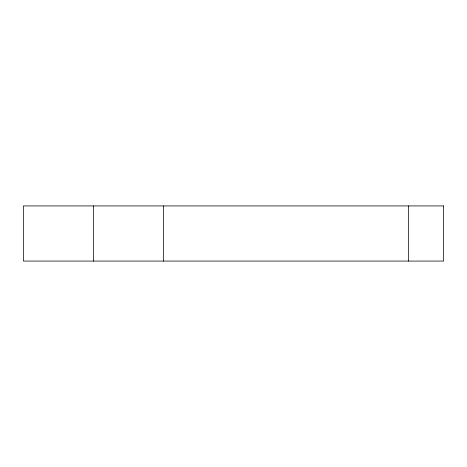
<?xml version="1.0" encoding="UTF-8"?>
<svg xmlns="http://www.w3.org/2000/svg" width="467" height="467" viewBox="0 0 467 467"><rect width="100%" height="100%" fill="white"/><g stroke="black" fill="none" stroke-linecap="round" stroke-linejoin="round"><path stroke-width="0.7" d="M408.625 205.924L408.625 261.076M163.45 205.924L163.45 261.076M93.4 205.924L93.4 261.076M443.65 205.924L23.35 205.924L23.35 261.076L443.65 261.076L443.65 205.924"/></g></svg>
